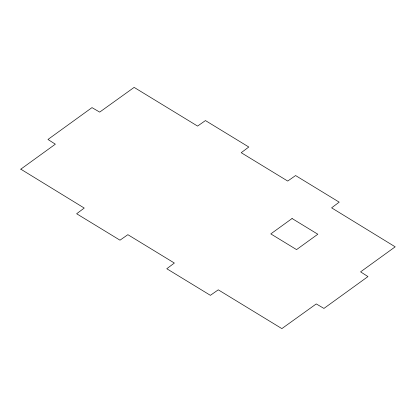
<?xml version="1.0" encoding="UTF-8"?>
<svg xmlns="http://www.w3.org/2000/svg" width="416" height="416" viewBox="0 0 416 416"><rect width="100%" height="100%" fill="white"/><g stroke="black" fill="none" stroke-linecap="round" stroke-linejoin="round"><path stroke-width="0.62" d="M20.805 169.172L84.235 208.062L76.643 213.751L119.99 240.188L127.873 234.681L174.366 263.042L166.78 268.731L210.387 295.329L218.27 289.822L281.861 328.609L316.259 303.924L323.95 308.417L367.978 276.572L360.584 271.861L395.195 246.828L331.609 207.844L339.201 202.155L295.594 175.557L287.711 181.064L241.212 152.703L248.804 147.014L205.457 120.578L197.574 126.084L134.139 87.391L99.689 112.112L91.993 107.624L47.965 139.469L55.354 144.18L20.805 169.172M292.068 218.514L270.8 233.901L296.561 249.61L317.824 234.229L292.068 218.514"/></g></svg>
